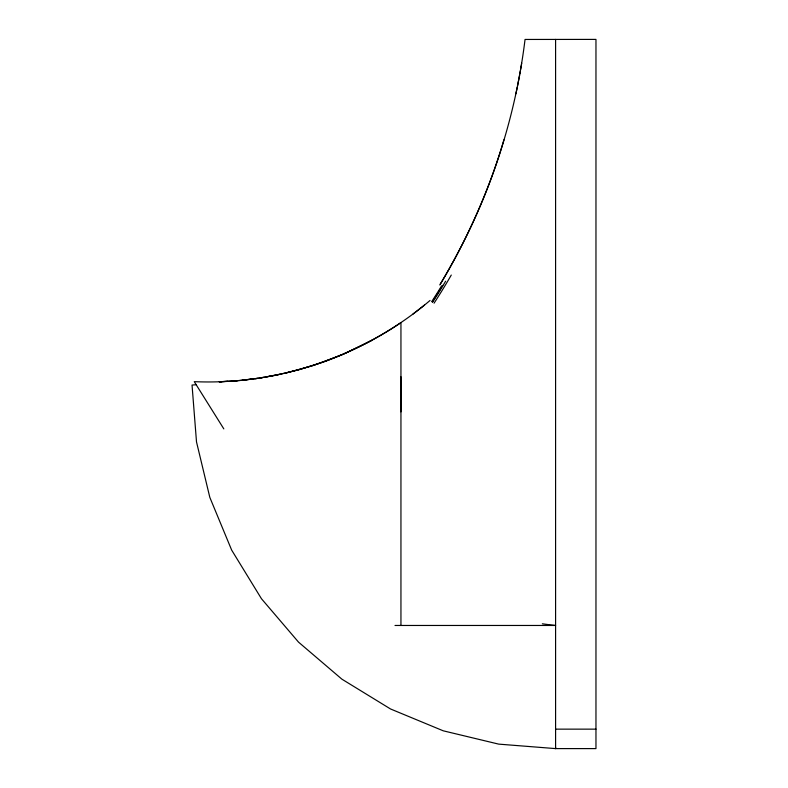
<?xml version="1.0" encoding="UTF-8"?>
<svg xmlns="http://www.w3.org/2000/svg" width="788" height="788" viewBox="0 0 788 788"><rect width="100%" height="100%" fill="white"/><g stroke="black" fill="none" stroke-linecap="round" stroke-linejoin="round"><path stroke-width="1.18" d="M400.944 411.858L400.944 376.792M521.42 64.655L521.676 63.109M521.282 65.502L520.592 69.521M519.785 74.092L520.395 70.703M519.587 75.224L517.499 86.079M515.904 93.772L517.273 87.182M503.936 139.791C489.112 190.735 467.117 239.513 439.783 284.961M440.354 284.035C485.162 209.578 514.495 125.745 525.044 39.449L595.964 39.4L595.964 748.6L555.589 748.6L498.715 744.128L443.24 730.811L390.533 708.973L341.894 679.167L298.514 642.121L261.468 598.742L231.662 550.103L209.825 497.395L196.507 441.92L192.036 385.056L196.143 384.731M430.051 300.445C398.669 327.256 362.135 347.754 323.474 362.037M424.466 305.104L412.932 314.097M343.765 353.989L372.202 340.209M342.672 354.521L313.447 365.445L285.433 373.187M322.302 362.401L298.957 369.759L276.411 375.147M261.045 377.846L263.369 377.403M265.694 376.959L279.632 374.29M256.661 378.545L276.342 375.157M242.231 380.161L252.82 378.91M255.174 378.624L257.528 378.348M240.655 380.437L256.74 378.536M240.576 380.446L219.616 381.776L221.261 381.717M219.222 381.786L227.762 381.293M232.637 381.008L237.513 380.722M395.005 625.465L555.589 625.465A469.49 469.49 0 0 1 542.351 623.8M555.589 729.146L595.964 729.146M223.822 428.889L194.262 381.658C267.171 384.79 340.524 363.426 400.944 322.647L400.944 625.465M555.589 747.28L555.589 748.6L555.589 39.4M441.546 285.965A369.68 223.319 -57.8 0 1 431.726 301.597M445.624 281.198A368.124 222.374 -57.8 0 1 432.582 302.188M451.278 275.051A382.387 241.522 -57.9 0 1 434.06 303.183M442.669 285.354A385.815 243.689 -57.9 0 1 432.257 301.952"/></g></svg>
